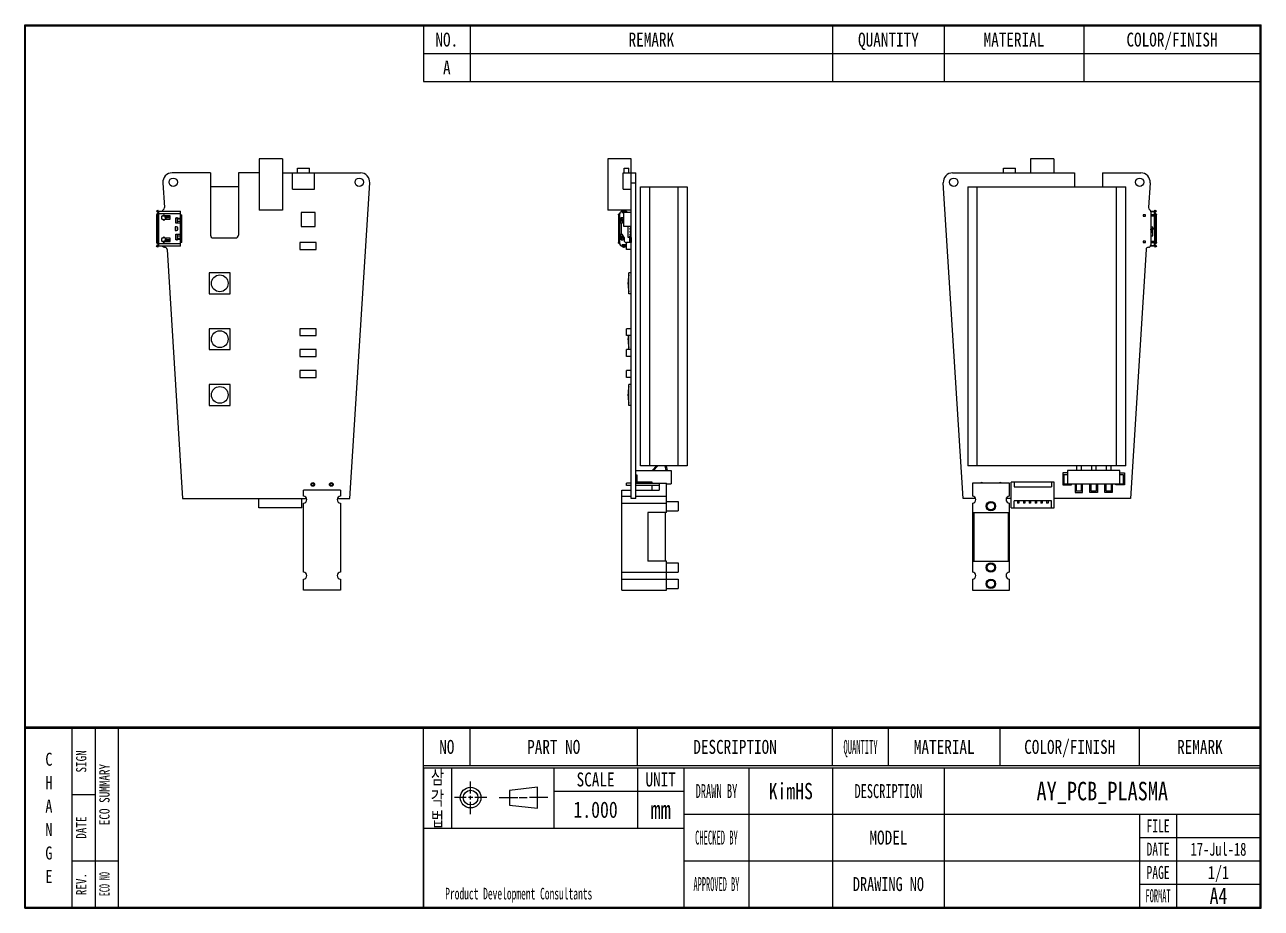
# Model space of a CAD drawing. Header units: millimetres. Extents: x 15 to 589, y -187 to 201.
# Drawn here: x 322.5 to 588.5, y 10.8 to 200.8 of the extents above; entities that cross this region are included whole.
import ezdxf

# ---------------------------------------------------------------- set-up
doc = ezdxf.new("R2010")
doc.units = ezdxf.units.MM
doc.header["$LTSCALE"] = 16.335
doc.layers.get('0').update_dxf_attribs({"linetype": 'CONTINUOUS'})
for name, color, linetype in [('3_ALL_AXES', 7, 'CONTINUOUS'), ('5_ALL_CURVES', 7, 'CONTINUOUS'), ('7_ALL_FEATURES', 7, 'CONTINUOUS')]:
    doc.layers.add(name, color=color, linetype=linetype)
doc.styles.get("Standard").update_dxf_attribs({"font": 'txt', "width": 0.5})
doc.styles.add('TEXTSTYLE_10', font='txt', dxfattribs={"width": 0.75})
doc.styles.add('TEXTSTYLE_3', font='txt', dxfattribs={"width": 0.6})
doc.styles.add('TEXTSTYLE_4', font='txt', dxfattribs={"width": 0.8})
doc.styles.add('TEXTSTYLE_5', font='txt', dxfattribs={"width": 0.55})
doc.styles.add('TEXTSTYLE_6', font='txt', dxfattribs={"width": 0.65})
doc.styles.add('TEXTSTYLE_7', font='txt', dxfattribs={"width": 0.45})
doc.styles.add('TEXTSTYLE_8', font='txt', dxfattribs={"width": 0.7})
doc.styles.add('TEXTSTYLE_9', font='txt', dxfattribs={"width": 0.4})

# ---------------------------------------------------------------- blocks, each defined once
blk = doc.blocks.new('SYMBOL_2_BL0', base_point=(117.48, 33.77))
at = {"color": 3, "linetype": 'Continuous'}
for p, q in [((110.91, 34.68), (110.91, 37.27)), ((125.33, 36.01), (119.3, 35.35)), ((119.3, 35.35), (119.3, 32.2)), ((125.33, 31.54), (125.33, 36.01)), ((109.96, 33.8), (107.42, 33.8)), ((111.38, 33.8), (110.43, 33.8)), ((110.91, 33.36), (110.91, 34.19)), ((110.91, 30.27), (110.91, 32.86)), ((114.39, 33.8), (111.86, 33.8)), ((117.09, 33.8), (121.05, 33.8)), ((119.3, 32.2), (125.33, 31.54)), ((121.36, 33.8), (123.11, 33.8)), ((127.54, 33.8), (123.58, 33.8))]:
    blk.add_line(p, q, dxfattribs=at)
for radius in [2.22, 1.58]:
    blk.add_circle((110.91, 33.8), radius, dxfattribs=at)

msp = doc.modelspace()

# ---------------------------------------------------------------- linework, layer by layer
at = {"color": 7, "linetype": 'Continuous'}
for p, q in [((322.48, 10.8), (322.48, 200.8)), ((322.48, 200.8), (588.48, 200.8)), ((322.58, 10.9), (322.58, 200.7)), ((322.58, 200.7), (588.38, 200.7)), ((322.68, 11), (322.68, 200.6)), ((322.68, 200.6), (588.28, 200.6)), ((588.28, 11), (588.28, 200.6)), ((588.38, 10.9), (588.38, 200.7)), ((588.48, 10.8), (588.48, 200.8)), ((322.68, 49.78), (588.28, 49.78)), ((322.68, 49.75), (588.28, 49.75)), ((322.68, 49.73), (588.28, 49.73)), ((322.68, 49.7), (588.28, 49.7)), ((322.68, 49.68), (588.28, 49.68)), ((322.68, 49.65), (588.28, 49.65)), ((322.68, 49.63), (588.28, 49.63)), ((322.68, 49.6), (588.28, 49.6)), ((322.68, 49.58), (588.28, 49.58)), ((322.68, 49.55), (588.28, 49.55)), ((322.68, 49.53), (588.28, 49.53)), ((322.68, 49.5), (588.28, 49.5)), ((322.48, 10.8), (588.48, 10.8)), ((322.58, 10.9), (588.38, 10.9)), ((322.68, 11), (588.28, 11))]:
    msp.add_line(p, q, dxfattribs=at)
at = {"color": 2, "linetype": 'Continuous'}
for p, q in [((408.28, 200.6), (588.28, 200.6)), ((408.28, 200.6), (408.28, 188.6)), ((418.28, 200.6), (418.28, 188.6)), ((496.28, 200.6), (496.28, 188.6)), ((520.28, 200.6), (520.28, 188.6)), ((550.28, 200.6), (550.28, 188.6)), ((588.28, 200.6), (588.28, 188.6)), ((408.28, 194.6), (588.28, 194.6)), ((408.28, 188.6), (588.28, 188.6)), ((322.68, 11), (322.68, 49.5)), ((322.68, 49.5), (342.68, 49.5)), ((332.68, 11), (332.68, 49.5)), ((337.68, 11), (337.68, 49.5)), ((342.68, 11), (342.68, 49.5)), ((408.28, 41.5), (408.28, 49.5)), ((408.28, 49.5), (588.28, 49.5)), ((418.28, 41.5), (418.28, 49.5)), ((454.28, 41.5), (454.28, 49.5)), ((496.28, 41.5), (496.28, 49.5)), ((508.28, 41.5), (508.28, 49.5)), ((532.28, 41.5), (532.28, 49.5)), ((562.28, 41.5), (562.28, 49.5)), ((588.28, 41.5), (588.28, 49.5)), ((408.28, 41.5), (588.28, 41.5)), ((408.28, 41.5), (588.28, 41.5)), ((408.28, 11), (408.28, 41.5)), ((408.28, 41), (588.28, 41)), ((408.28, 41), (408.28, 11)), ((414.28, 41), (414.28, 28)), ((436.28, 41), (436.28, 28)), ((454.28, 41), (454.28, 28)), ((464.28, 41), (464.28, 11)), ((478.28, 41), (478.28, 11)), ((496.28, 41), (496.28, 11)), ((520.28, 41), (520.28, 11)), ((588.28, 41), (588.28, 11)), ((332.68, 35.25), (337.68, 35.25)), ((436.28, 36), (464.28, 36)), ((464.28, 31), (588.28, 31)), ((562.28, 31), (562.28, 11)), ((570.28, 31), (570.28, 11)), ((408.28, 28), (464.28, 28)), ((562.28, 26), (588.28, 26)), ((332.68, 21), (342.68, 21)), ((464.28, 21), (588.28, 21)), ((562.28, 16), (588.28, 16)), ((322.68, 11), (342.68, 11)), ((408.28, 11), (588.28, 11))]:
    msp.add_line(p, q, dxfattribs=at)
msp.add_line((452.95, 168.94), (453.95, 168.94))
at = {"layer": '3_ALL_AXES', "color": 6, "linetype": 'Continuous'}
for p, q in [((457.45, 104.94), (458.42, 105.94)), ((458.7, 105.94), (457.73, 104.94)), ((460.45, 104.94), (460.26, 105.94)), ((460.46, 105.94), (460.65, 104.94)), ((548.73, 105.94), (548.73, 104.94)), ((549.73, 105.94), (549.73, 104.94)), ((551.93, 105.94), (551.93, 104.94)), ((552.93, 105.94), (552.93, 104.94)), ((555.13, 105.94), (555.13, 104.94)), ((556.13, 105.94), (556.13, 104.94)), ((457.45, 102.44), (453.95, 102.44)), ((457.45, 102.19), (457.45, 102.44)), ((457.45, 100.69), (457.45, 101.69)), ((460.55, 95.94), (460.55, 102.19)), ((526.33, 102.19), (526.33, 99.44)), ((534.33, 99.44), (534.33, 102.19)), ((534.71, 96.94), (534.71, 102.44)), ((543.96, 96.94), (543.96, 102.44)), ((372.82, 96.94), (372.82, 98.94)), ((382.07, 96.94), (382.07, 98.94)), ((382.44, 99.44), (382.44, 100.69)), ((390.44, 100.69), (390.44, 99.44)), ((450.95, 79.19), (450.95, 100.69)), ((450.95, 99.44), (452.95, 99.44)), ((453.95, 99.44), (460.55, 99.44)), ((536.06, 98.44), (536.06, 97.94)), ((536.36, 98.44), (536.36, 97.94)), ((537.31, 98.44), (537.31, 97.94)), ((537.61, 98.44), (537.61, 97.94)), ((538.56, 98.44), (538.56, 97.94)), ((538.86, 98.44), (538.86, 97.94)), ((539.81, 98.44), (539.81, 97.94)), ((540.11, 98.44), (540.11, 97.94)), ((541.06, 98.44), (541.06, 97.94)), ((541.36, 98.44), (541.36, 97.94)), ((542.31, 98.44), (542.31, 97.94)), ((542.61, 98.44), (542.61, 97.94)), ((382.07, 96.94), (372.82, 96.94)), ((382.44, 83.09), (382.44, 97.94)), ((390.44, 97.94), (390.44, 83.09)), ((450.95, 97.94), (460.55, 97.94)), ((460.55, 95.94), (456.55, 95.94)), ((456.55, 95.94), (456.55, 85.44)), ((460.25, 95.94), (460.25, 85.44)), ((460.55, 98.29), (463.05, 98.29)), ((460.55, 96.29), (463.05, 96.29)), ((463.05, 98.29), (463.05, 96.29)), ((526.33, 97.94), (526.33, 83.09)), ((526.33, 95.94), (534.33, 95.94)), ((526.63, 95.94), (526.63, 85.44)), ((534.03, 95.94), (534.03, 85.44)), ((534.33, 83.09), (534.33, 97.94)), ((536.36, 97.94), (536.06, 97.94)), ((537.61, 97.94), (537.31, 97.94)), ((538.86, 97.94), (538.56, 97.94)), ((540.11, 97.94), (539.81, 97.94)), ((541.36, 97.94), (541.06, 97.94)), ((542.61, 97.94), (542.31, 97.94)), ((460.55, 85.44), (456.55, 85.44)), ((460.55, 79.19), (460.55, 85.44)), ((526.33, 85.44), (534.33, 85.44)), ((450.95, 83.09), (463.05, 83.09)), ((460.55, 85.09), (463.05, 85.09)), ((463.05, 85.09), (463.05, 83.09)), ((382.44, 79.19), (382.44, 81.59)), ((390.44, 81.59), (390.44, 79.19)), ((450.95, 81.59), (463.05, 81.59)), ((463.05, 81.59), (463.05, 79.59)), ((526.33, 81.59), (526.33, 79.19)), ((534.33, 79.19), (534.33, 81.59)), ((460.55, 79.59), (463.05, 79.59))]:
    msp.add_line(p, q, dxfattribs=at)
at = {"layer": '3_ALL_AXES', "color": 7, "linetype": 'Continuous'}
for centre, radius in [((354.44, 166.94), 0.9), ((394.44, 166.94), 0.9), ((522.33, 166.94), 0.9), ((562.33, 166.94), 0.9), ((384.44, 101.94), 0.4), ((388.44, 101.94), 0.4)]:
    msp.add_circle(centre, radius, dxfattribs=at)
at = {"layer": '3_ALL_AXES', "color": 6, "linetype": 'Continuous'}
for centre, radius in [((530.33, 97.29), 1), ((530.33, 97.29), 0.8), ((530.33, 84.09), 1), ((530.33, 84.09), 0.8), ((530.33, 80.59), 1), ((530.33, 80.59), 0.8)]:
    msp.add_circle(centre, radius, dxfattribs=at)
for centre, radius, start, end in [((528.33, 101.94), 0.4, 38.9697, 141.0303), ((532.33, 101.94), 0.4, 38.9697, 141.0303), ((382.44, 98.69), 0.75, 270, 90), ((390.44, 98.69), 0.75, 90, 270), ((526.33, 98.69), 0.75, 270, 90), ((534.33, 98.69), 0.75, 90, 270), ((382.44, 82.34), 0.75, 270, 90), ((390.44, 82.34), 0.75, 90, 270), ((526.33, 82.34), 0.75, 270, 90), ((534.33, 82.34), 0.75, 90, 270)]:
    msp.add_arc(centre, radius, start, end, dxfattribs=at)
at = {"layer": '5_ALL_CURVES', "color": 4, "linetype": 'Continuous'}
for p, q in [((546.83, 104.44), (545.83, 104.44)), ((545.83, 104.44), (545.83, 101.84)), ((558.03, 104.44), (559.03, 104.44)), ((559.03, 104.44), (559.03, 101.84)), ((545.83, 101.84), (547.63, 101.84)), ((548.43, 102.04), (548.43, 100.24)), ((550.03, 100.24), (550.03, 102.04)), ((551.63, 100.24), (551.63, 102.04)), ((553.23, 102.04), (553.23, 100.24)), ((554.83, 100.24), (554.83, 102.04)), ((556.43, 102.04), (556.43, 100.24)), ((559.03, 101.84), (557.23, 101.84)), ((548.43, 100.24), (550.03, 100.24)), ((553.23, 100.24), (551.63, 100.24)), ((556.43, 100.24), (554.83, 100.24))]:
    msp.add_line(p, q, dxfattribs=at)
at = {"layer": '5_ALL_CURVES', "color": 6, "linetype": 'Continuous'}
for p, q in [((547.63, 101.84), (547.63, 102.04)), ((557.23, 101.84), (557.23, 102.04))]:
    msp.add_line(p, q, dxfattribs=at)
at = {"layer": '7_ALL_FEATURES', "color": 6, "linetype": 'Continuous'}
for p, q in [((372.94, 171.94), (372.94, 160.94)), ((377.94, 171.94), (372.94, 171.94)), ((377.94, 171.94), (377.94, 160.94)), ((447.95, 171.94), (447.95, 160.94)), ((452.95, 171.94), (447.95, 171.94)), ((538.83, 171.94), (538.83, 168.94)), ((543.83, 171.94), (538.83, 171.94)), ((543.83, 171.94), (543.83, 168.94)), ((380.09, 165.44), (380.09, 168.94)), ((381.14, 168.94), (381.14, 169.94)), ((381.14, 169.94), (383.74, 169.94)), ((383.74, 168.94), (383.74, 169.94)), ((384.79, 165.44), (384.79, 168.94)), ((451.25, 165.44), (451.25, 168.94)), ((451.25, 168.94), (453.95, 168.94)), ((451.45, 168.94), (451.45, 169.94)), ((451.45, 169.94), (452.45, 169.94)), ((452.45, 168.94), (452.45, 169.94)), ((533.03, 168.94), (533.03, 169.94)), ((533.03, 169.94), (535.63, 169.94)), ((535.63, 168.94), (535.63, 169.94)), ((368.44, 165.94), (362.44, 165.94)), ((380.09, 165.44), (384.79, 165.44)), ((451.25, 165.44), (452.95, 165.44)), ((454.95, 105.94), (454.95, 165.94)), ((454.95, 165.94), (464.95, 165.94)), ((456.95, 105.94), (456.95, 165.94)), ((462.95, 165.94), (462.95, 105.94)), ((464.95, 165.94), (464.95, 105.94)), ((525.33, 165.94), (525.33, 105.94)), ((525.33, 165.94), (559.33, 165.94)), ((527.33, 165.94), (527.33, 105.94)), ((557.33, 105.94), (557.33, 165.94)), ((559.33, 105.94), (559.33, 165.94)), ((350.86, 160.74), (351.09, 160.93)), ((351.06, 160.5), (350.86, 160.74)), ((350.86, 159.94), (350.86, 153.94)), ((351.1, 159.94), (350.86, 159.94)), ((350.99, 160.59), (351.22, 160.78)), ((355.99, 160.14), (350.99, 160.14)), ((351.29, 160.69), (351.06, 160.5)), ((351.22, 160.78), (351.09, 160.93)), ((351.1, 159.94), (351.1, 153.94)), ((351.22, 160.78), (351.29, 160.69)), ((351.29, 160.69), (351.29, 153.19)), ((351.29, 160.69), (355.99, 160.69)), ((352.68, 159.61), (351.96, 159.61)), ((352.29, 159.67), (352.12, 159.67)), ((352.29, 159.79), (352.29, 159.67)), ((352.29, 159.79), (352.54, 159.79)), ((352.54, 159.67), (352.54, 159.79)), ((353.76, 159.67), (352.54, 159.67)), ((352.68, 159.34), (352.68, 159.67)), ((352.99, 159.19), (352.99, 159.67)), ((353.76, 159.65), (352.99, 159.65)), ((353.76, 158.97), (353.76, 159.67)), ((355.99, 158.15), (355.99, 160.69)), ((355.99, 159.94), (356.29, 159.94)), ((356.29, 153.94), (356.29, 159.94)), ((377.94, 160.94), (372.94, 160.94)), ((381.94, 160.44), (381.94, 157.44)), ((384.94, 160.44), (381.94, 160.44)), ((384.94, 157.44), (384.94, 160.44)), ((452.95, 160.94), (447.95, 160.94)), ((450.22, 159.94), (450.22, 153.94)), ((450.47, 160.14), (450.38, 160.14)), ((450.47, 153.74), (450.47, 160.14)), ((451.02, 160.69), (451.02, 160.39)), ((451.02, 160.69), (451.66, 160.69)), ((451.02, 160.39), (451.35, 160.39)), ((451.02, 160.39), (451.35, 160.39)), ((451.07, 160.78), (451.07, 160.69)), ((451.46, 160.93), (451.27, 160.93)), ((451.35, 157.44), (451.35, 160.44)), ((452.95, 160.44), (451.35, 160.44)), ((451.66, 160.69), (451.66, 160.78)), ((451.66, 160.44), (451.66, 160.69)), ((452.05, 160.53), (451.96, 160.44)), ((452.05, 160.53), (452.14, 160.44)), ((563.08, 159.94), (563.08, 159.64)), ((563.58, 159.94), (563.08, 159.94)), ((563.08, 159.64), (563.58, 159.64)), ((563.58, 159.64), (563.58, 159.94)), ((564.71, 160.69), (565.48, 160.69)), ((564.72, 160.59), (564.72, 153.44)), ((565.48, 160.53), (564.72, 160.53)), ((564.72, 160), (565.48, 160)), ((565.79, 159.61), (564.72, 159.61)), ((565.48, 160.69), (565.68, 160.93)), ((565.48, 156.95), (565.48, 160.69)), ((565.48, 160.69), (565.48, 160.69)), ((565.48, 160.69), (565.71, 160.5)), ((565.79, 160.14), (565.48, 160.14)), ((565.56, 160.78), (565.79, 160.59)), ((565.68, 160.93), (565.91, 160.74)), ((565.71, 160.5), (565.91, 160.74)), ((565.72, 160.14), (565.72, 159.61)), ((565.91, 153.94), (565.91, 159.94)), ((351.89, 159.47), (351.89, 159.17)), ((352.12, 158.97), (352.29, 158.97)), ((352.29, 158.97), (352.29, 158.84)), ((352.54, 158.84), (352.54, 158.97)), ((352.54, 158.97), (353.76, 158.97)), ((352.84, 159.19), (352.83, 159.19)), ((352.84, 159.19), (352.99, 159.19)), ((352.99, 159.35), (353.76, 159.35)), ((353.76, 159.34), (352.99, 159.34)), ((354.84, 157.35), (354.84, 156.53)), ((355.14, 157.35), (354.84, 157.35)), ((354.99, 158.15), (354.99, 159.31)), ((354.99, 159.31), (355.14, 159.31)), ((356.29, 158.15), (354.99, 158.15)), ((355.14, 159.31), (355.14, 159.38)), ((355.14, 159.38), (355.29, 159.38)), ((355.27, 159.31), (355.27, 158.15)), ((355.27, 159.31), (355.29, 159.31)), ((355.27, 157.31), (355.27, 156.57)), ((355.29, 159.38), (355.29, 158.56)), ((355.29, 159.23), (355.99, 159.23)), ((355.99, 159), (355.29, 159)), ((355.69, 158.48), (355.39, 158.48)), ((355.39, 156.78), (355.39, 157.1)), ((356.29, 159.39), (355.99, 159.39)), ((355.99, 158.84), (356.29, 158.84)), ((355.99, 155.73), (355.99, 158.15)), ((381.94, 157.44), (384.94, 157.44)), ((450.77, 159.23), (450.47, 159.23)), ((451.01, 158.15), (450.47, 158.15)), ((450.78, 159.17), (450.54, 159)), ((450.91, 158.48), (450.54, 159)), ((450.67, 158.82), (450.67, 158.15)), ((450.98, 158.89), (450.73, 158.72)), ((450.77, 159.23), (450.77, 159.31)), ((451.19, 159.31), (450.77, 159.31)), ((450.77, 158.15), (450.77, 155.73)), ((451.15, 158.65), (450.78, 159.17)), ((451.15, 158.65), (450.91, 158.48)), ((451.01, 158.15), (451.35, 158.74)), ((451.19, 158.47), (451.19, 159.31)), ((452.95, 157.44), (451.35, 157.44)), ((452.31, 155.02), (452.31, 157.44)), ((452.67, 157.07), (452.67, 156.82)), ((452.67, 157.07), (452.95, 157.07)), ((452.79, 157.44), (452.79, 157.07)), ((452.8, 156.82), (452.8, 157.07)), ((565.13, 157.29), (564.72, 157.29)), ((564.88, 156.95), (565.79, 156.95)), ((565.13, 156.95), (565.13, 157.29)), ((565.48, 156.93), (565.48, 156.95)), ((565.68, 157.15), (565.68, 159.41)), ((565.91, 159.41), (565.68, 159.41)), ((565.68, 157.15), (565.91, 157.15)), ((565.72, 156.95), (565.72, 156.93)), ((351.89, 154.72), (351.89, 154.42)), ((352.29, 154.92), (352.12, 154.92)), ((352.29, 155.04), (352.29, 154.92)), ((352.54, 154.92), (352.54, 155.04)), ((353.76, 154.92), (352.54, 154.92)), ((352.68, 154.22), (352.68, 154.54)), ((352.83, 154.69), (352.84, 154.69)), ((352.99, 154.69), (352.84, 154.69)), ((352.99, 154.22), (352.99, 154.69)), ((353.76, 154.54), (352.99, 154.54)), ((352.99, 154.54), (353.76, 154.54)), ((353.76, 154.22), (353.76, 154.92)), ((354.84, 156.53), (355.14, 156.53)), ((354.99, 154.57), (354.99, 155.73)), ((354.99, 155.73), (356.29, 155.73)), ((355.14, 154.57), (354.99, 154.57)), ((355.14, 154.5), (355.14, 154.57)), ((355.29, 154.5), (355.14, 154.5)), ((355.27, 155.73), (355.27, 154.57)), ((355.27, 154.57), (355.29, 154.57)), ((355.29, 155.33), (355.29, 154.5)), ((355.29, 154.88), (355.99, 154.88)), ((355.99, 154.65), (355.29, 154.65)), ((355.39, 155.41), (355.69, 155.41)), ((355.99, 153.19), (355.99, 155.73)), ((355.99, 155.04), (356.29, 155.04)), ((355.99, 154.49), (356.29, 154.49)), ((450.47, 155.73), (451.01, 155.73)), ((450.77, 154.65), (450.47, 154.65)), ((450.54, 154.88), (450.91, 155.41)), ((450.78, 154.71), (450.54, 154.88)), ((450.67, 155.73), (450.67, 155.07)), ((450.73, 155.16), (450.98, 154.99)), ((450.77, 154.57), (450.77, 154.65)), ((450.77, 154.57), (451.19, 154.57)), ((450.78, 154.71), (451.15, 155.24)), ((450.91, 155.41), (451.15, 155.24)), ((451.41, 155.04), (451.01, 155.73)), ((451.19, 154.57), (451.19, 155.42)), ((451.41, 155.04), (451.41, 154.49)), ((452.92, 155.02), (452.31, 155.02)), ((452.51, 155.18), (452.51, 155.15)), ((452.79, 155.18), (452.51, 155.18)), ((452.51, 155.15), (452.51, 155.02)), ((452.51, 155.15), (452.74, 155.15)), ((452.62, 153.94), (452.62, 155.02)), ((452.67, 156.82), (452.95, 156.82)), ((452.67, 156.42), (452.67, 156.17)), ((452.67, 156.42), (452.95, 156.42)), ((452.67, 156.17), (452.95, 156.17)), ((452.67, 155.77), (452.67, 155.52)), ((452.67, 155.77), (452.95, 155.77)), ((452.67, 155.52), (452.95, 155.52)), ((452.74, 155.02), (452.74, 155.18)), ((452.79, 156.82), (452.79, 156.42)), ((452.79, 156.17), (452.79, 155.77)), ((452.79, 155.52), (452.79, 155.18)), ((452.8, 156.17), (452.8, 156.42)), ((452.8, 155.52), (452.8, 155.77)), ((452.92, 155.02), (452.92, 153.94)), ((564.86, 156.15), (564.72, 156.15)), ((564.72, 156.13), (564.86, 156.13)), ((564.72, 155.44), (565.13, 155.44)), ((564.75, 156.7), (564.97, 156.37)), ((564.99, 156.38), (564.76, 156.71)), ((564.88, 156.93), (565.79, 156.93)), ((565.13, 155.44), (565.13, 156.93)), ((565.48, 156.93), (565.48, 154.27)), ((565.68, 154.47), (565.68, 156.73)), ((565.91, 156.73), (565.68, 156.73)), ((565.68, 154.47), (565.91, 154.47)), ((350.86, 153.94), (351.1, 153.94)), ((350.86, 153.14), (351.06, 153.38)), ((351.09, 152.95), (350.86, 153.14)), ((350.99, 153.74), (355.99, 153.74)), ((351.22, 153.11), (350.99, 153.3)), ((351.29, 153.19), (351.06, 153.38)), ((351.09, 152.95), (351.22, 153.11)), ((351.29, 153.19), (351.22, 153.11)), ((355.99, 153.19), (351.29, 153.19)), ((351.96, 154.27), (352.68, 154.27)), ((352.12, 154.22), (352.29, 154.22)), ((352.29, 154.22), (352.29, 154.09)), ((352.54, 154.1), (352.29, 154.1)), ((352.54, 154.09), (352.54, 154.22)), ((352.54, 154.22), (353.76, 154.22)), ((352.99, 154.24), (353.76, 154.24)), ((356.29, 153.94), (355.99, 153.94)), ((381.69, 153.94), (381.69, 152.44)), ((385.19, 153.94), (381.69, 153.94)), ((381.69, 152.44), (385.19, 152.44)), ((385.19, 152.44), (385.19, 153.94)), ((450.38, 153.74), (450.47, 153.74)), ((451.66, 153.5), (451.02, 153.5)), ((451.02, 153.49), (451.02, 153.19)), ((451.66, 153.49), (451.02, 153.49)), ((451.66, 153.19), (451.02, 153.19)), ((451.07, 153.19), (451.07, 153.11)), ((451.27, 152.95), (451.46, 152.95)), ((451.66, 153.49), (451.66, 153.19)), ((451.66, 153.11), (451.66, 153.19)), ((451.95, 153.68), (451.83, 153.57)), ((451.95, 153.68), (451.84, 153.56)), ((451.84, 153.56), (451.95, 153.45)), ((451.95, 152.44), (451.95, 153.94)), ((452.95, 153.94), (451.95, 153.94)), ((452.95, 152.44), (451.95, 152.44)), ((452.95, 154.24), (452.92, 154.24)), ((563.08, 154.24), (563.08, 153.94)), ((563.58, 154.24), (563.08, 154.24)), ((563.08, 153.94), (563.58, 153.94)), ((563.58, 153.94), (563.58, 154.24)), ((565.48, 153.19), (564.65, 153.19)), ((564.71, 153.35), (565.48, 153.35)), ((564.72, 154.27), (565.79, 154.27)), ((565.48, 153.88), (564.72, 153.88)), ((565.48, 153.19), (565.48, 154.27)), ((565.48, 153.74), (565.79, 153.74)), ((565.48, 153.19), (565.71, 153.38)), ((565.48, 153.19), (565.68, 152.95)), ((565.79, 153.3), (565.56, 153.11)), ((565.91, 153.14), (565.68, 152.95)), ((565.71, 153.38), (565.91, 153.14)), ((565.72, 154.27), (565.72, 153.74)), ((362.19, 147.44), (362.19, 142.94)), ((366.69, 147.44), (362.19, 147.44)), ((366.69, 142.94), (366.69, 147.44)), ((452.45, 142.94), (452.45, 147.44)), ((452.95, 147.44), (452.45, 147.44)), ((452.25, 145.21), (452.25, 145.17)), ((362.19, 142.94), (366.69, 142.94)), ((452.95, 142.94), (452.45, 142.94)), ((362.19, 135.44), (362.19, 130.94)), ((366.69, 135.44), (362.19, 135.44)), ((366.69, 130.94), (366.69, 135.44)), ((381.69, 135.44), (381.69, 133.94)), ((385.19, 135.44), (381.69, 135.44)), ((381.69, 133.94), (385.19, 133.94)), ((385.19, 133.94), (385.19, 135.44)), ((451.95, 133.94), (451.95, 135.44)), ((452.95, 135.44), (451.95, 135.44)), ((452.95, 133.94), (451.95, 133.94)), ((452.25, 133.21), (452.25, 133.17)), ((452.45, 130.94), (452.45, 133.94)), ((362.19, 130.94), (366.69, 130.94)), ((385.19, 130.94), (381.69, 130.94)), ((381.69, 130.94), (381.69, 129.44)), ((385.19, 129.44), (385.19, 130.94)), ((451.95, 129.44), (451.95, 130.94)), ((452.95, 130.94), (451.95, 130.94)), ((381.69, 129.44), (385.19, 129.44)), ((452.95, 129.44), (451.95, 129.44)), ((385.19, 126.44), (381.69, 126.44)), ((381.69, 126.44), (381.69, 124.94)), ((385.19, 124.94), (385.19, 126.44)), ((451.95, 124.94), (451.95, 126.44)), ((452.95, 126.44), (451.95, 126.44)), ((362.19, 123.44), (362.19, 118.94)), ((366.69, 123.44), (362.19, 123.44)), ((366.69, 118.94), (366.69, 123.44)), ((381.69, 124.94), (385.19, 124.94)), ((452.95, 124.94), (451.95, 124.94)), ((452.45, 118.94), (452.45, 123.44)), ((452.95, 123.44), (452.45, 123.44)), ((452.25, 121.21), (452.25, 121.17)), ((362.19, 118.94), (366.69, 118.94)), ((452.95, 118.94), (452.45, 118.94)), ((453.95, 104.94), (461.55, 104.94)), ((453.95, 104.04), (454.15, 104.04)), ((454.15, 104.04), (454.15, 102.44)), ((464.95, 105.94), (454.95, 105.94)), ((461.55, 104.94), (461.55, 102.04)), ((559.33, 105.94), (525.33, 105.94)), ((546.83, 104.04), (546.03, 104.04)), ((546.03, 104.04), (546.03, 102.04)), ((558.03, 104.94), (546.83, 104.94)), ((546.83, 104.94), (546.83, 102.04)), ((558.03, 102.04), (558.03, 104.94)), ((558.83, 104.04), (558.03, 104.04)), ((558.83, 102.04), (558.83, 104.04)), ((452.95, 102.19), (451.95, 102.19)), ((451.95, 101.69), (451.95, 102.19)), ((452.95, 101.69), (451.95, 101.69)), ((453.95, 102.19), (460.55, 102.19)), ((458.95, 101.69), (453.95, 101.69)), ((458.95, 102.19), (458.95, 100.69)), ((460.55, 102.04), (461.55, 102.04)), ((534.33, 102.19), (526.33, 102.19)), ((543.96, 102.44), (534.71, 102.44)), ((535.31, 102.44), (535.31, 101.44)), ((535.31, 101.44), (543.36, 101.44)), ((543.36, 102.44), (543.36, 101.44)), ((546.03, 102.04), (558.83, 102.04)), ((548.63, 102.04), (548.63, 100.54)), ((549.83, 100.54), (549.83, 102.04)), ((551.83, 102.04), (551.83, 100.54)), ((553.03, 100.54), (553.03, 102.04)), ((555.03, 102.04), (555.03, 100.54)), ((556.23, 100.54), (556.23, 102.04)), ((390.44, 100.69), (382.44, 100.69)), ((450.95, 100.69), (452.95, 100.69)), ((453.95, 100.69), (458.95, 100.69)), ((534.71, 98.94), (533.63, 98.94)), ((543.36, 98.44), (535.31, 98.44)), ((535.31, 96.94), (535.31, 98.44)), ((543.36, 96.94), (543.36, 98.44)), ((548.63, 100.54), (549.83, 100.54)), ((551.83, 100.54), (553.03, 100.54)), ((555.03, 100.54), (556.23, 100.54)), ((534.71, 96.94), (543.96, 96.94)), ((390.44, 79.19), (382.44, 79.19)), ((450.95, 79.19), (460.55, 79.19)), ((526.33, 79.19), (534.33, 79.19))]:
    msp.add_line(p, q, dxfattribs=at)
at = {"layer": '7_ALL_FEATURES', "color": 7, "linetype": 'Continuous'}
for p, q in [((452.95, 98.94), (452.95, 171.94)), ((362.44, 168.94), (354.18, 168.94)), ((362.44, 168.94), (362.44, 155.54)), ((368.44, 168.94), (368.44, 155.54)), ((372.94, 168.94), (368.44, 168.94)), ((377.94, 168.94), (394.7, 168.94)), ((453.95, 98.94), (453.95, 168.94)), ((522.08, 168.94), (548.33, 168.94)), ((548.33, 168.94), (548.33, 165.94)), ((554.33, 168.94), (554.33, 165.94)), ((554.33, 168.94), (562.59, 168.94)), ((352.19, 166.82), (352.52, 161.47)), ((392.44, 98.94), (396.69, 166.82)), ((452.95, 166.82), (453.95, 166.82)), ((524.33, 98.94), (520.08, 166.82)), ((564.59, 166.82), (564.25, 161.47)), ((363.04, 154.94), (367.84, 154.94)), ((352.56, 152.94), (352.59, 152.94)), ((353.09, 152.47), (356.44, 98.94)), ((563.69, 152.47), (560.33, 98.94)), ((564.19, 152.94), (564.22, 152.94)), ((384.13, 102.19), (384.75, 102.19)), ((388.13, 102.19), (388.75, 102.19)), ((356.44, 98.94), (383.15, 98.94)), ((389.74, 98.94), (392.44, 98.94)), ((453.95, 98.94), (452.95, 98.94)), ((527.04, 98.94), (524.33, 98.94)), ((560.33, 98.94), (543.96, 98.94))]:
    msp.add_line(p, q, dxfattribs=at)
at = {"layer": '7_ALL_FEATURES', "color": 6, "linetype": 'Continuous'}
for centre, radius in [((364.44, 145.19), 1.8), ((364.44, 133.19), 1.8), ((364.44, 121.19), 1.8), ((384.44, 101.94), 0.25), ((388.44, 101.94), 0.25)]:
    msp.add_circle(centre, radius, dxfattribs=at)
at = {"layer": '7_ALL_FEATURES', "color": 7, "linetype": 'Continuous'}
for centre, radius, start, end in [((354.18, 166.94), 2, 90, 183.5858), ((394.7, 166.94), 2, 356.4142, 90), ((522.08, 166.94), 2, 90, 183.5858), ((562.59, 166.94), 2, 356.4142, 90), ((352.56, 160.59), 0.5, 122.1575, 168.7013), ((352.02, 161.44), 0.5, 302.1575, 3.5858), ((564.75, 161.44), 0.5, 176.4142, 237.8425), ((564.22, 160.59), 0.5, 0, 57.8425), ((363.04, 155.54), 0.6, 180, 270), ((367.84, 155.54), 0.6, 270, 0), ((352.56, 153.44), 0.5, 210.1221, 270), ((352.59, 152.44), 0.5, 3.5858, 90), ((564.19, 152.44), 0.5, 90, 176.4142), ((564.22, 153.44), 0.5, 270, 0)]:
    msp.add_arc(centre, radius, start, end, dxfattribs=at)
at = {"layer": '7_ALL_FEATURES', "color": 6, "linetype": 'Continuous'}
for centre, radius, start, end in [((351.29, 160.69), 0.301, 219.6844, 270.0595), ((352.42, 159.79), 0.125, 0, 180), ((451.02, 160.14), 0.551, 90.0511, 179.9489), ((451.02, 160.04), 0.35, 90.0511, 105.7271), ((451.02, 160.14), 0.25, 90.0555, 111.9257), ((451.66, 160.14), 0.55, 45.0018, 89.9982), ((565.48, 160.69), 0.301, 270.0572, 320.3156), ((352.42, 158.84), 0.125, 180, 360), ((352.83, 159.34), 0.15, 180.0647, 269.9353), ((355.14, 157.1), 0.25, 0.0555, 89.9445), ((450.87, 159.23), 0.4, 180.0006, 214.9994), ((450.87, 159.23), 0.1, 180.0016, 214.9984), ((352.42, 155.04), 0.125, 0, 180), ((352.83, 154.54), 0.15, 90.0646, 179.9353), ((355.14, 156.78), 0.25, 270.0555, 359.9445), ((450.87, 154.65), 0.4, 145.0006, 179.9994), ((450.87, 154.65), 0.1, 145.0016, 179.9984), ((451.96, 154.49), 0.551, 180.0511, 269.9489), ((564.86, 156.29), 0.16, 270.0632, 359.9368), ((564.86, 156.29), 0.14, 270.0664, 359.9336), ((564.86, 156.29), 0.14, 0.0011, 34.5075), ((564.86, 156.29), 0.16, 0.001, 34.5076), ((351.29, 153.19), 0.301, 89.9027, 140.3156), ((352.42, 154.09), 0.125, 180, 360), ((451.02, 153.74), 0.551, 180.0511, 269.9489), ((451.02, 153.85), 0.35, 254.2729, 269.9489), ((451.02, 153.74), 0.25, 248.0743, 269.9445), ((451.66, 153.75), 0.25, 270.0021, 314.9979), ((451.66, 153.74), 0.25, 270.0023, 314.9977), ((451.66, 153.74), 0.55, 270.0018, 301.5142), ((565.48, 153.19), 0.301, 39.6844, 89.9428), ((460.25, 145.21), 8, 167.1604, 180), ((460.25, 145.17), 8, 180, 192.8396), ((460.25, 133.21), 8, 174.7795, 180), ((460.25, 133.17), 8, 180, 192.8396), ((460.25, 121.21), 8, 167.1604, 180), ((460.25, 121.17), 8, 180, 192.8396)]:
    msp.add_arc(centre, radius, start, end, dxfattribs=at)
for points, knots in [([(350.99, 160.14), (350.98, 160.14), (350.96, 160.14), (350.94, 160.13), (350.92, 160.11), (350.9, 160.08), (350.88, 160.05), (350.87, 160.01), (350.86, 159.97), (350.86, 159.94)], [0, 0, 0, 0, 0.0246323, 0.0506628, 0.0790629, 0.1103034, 0.1443519, 0.1807927, 0.257922, 0.257922, 0.257922, 0.257922]), ([(351.1, 159.94), (351.1, 159.97), (351.1, 160.01), (351.12, 160.05), (351.13, 160.08), (351.15, 160.11), (351.17, 160.13), (351.2, 160.14), (351.21, 160.14), (351.22, 160.14)], [0, 0, 0, 0, 0.0771293, 0.1135701, 0.1476186, 0.1788591, 0.2072592, 0.2332898, 0.257922, 0.257922, 0.257922, 0.257922]), ([(352.12, 159.67), (352.09, 159.67), (352.03, 159.66), (351.95, 159.61), (351.9, 159.54), (351.89, 159.49), (351.89, 159.47)], [0, 0, 0, 0, 0.082627, 0.1767442, 0.2653948, 0.3366545, 0.3366545, 0.3366545, 0.3366545]), ([(450.22, 159.94), (450.22, 159.97), (450.23, 160.01), (450.25, 160.05), (450.27, 160.08), (450.29, 160.11), (450.32, 160.13), (450.35, 160.14), (450.37, 160.14), (450.38, 160.14)], [0, 0, 0, 0, 0.0774621, 0.1149285, 0.1509362, 0.1852844, 0.2180216, 0.2494895, 0.2802196, 0.2802196, 0.2802196, 0.2802196]), ([(451.07, 160.78), (451.07, 160.79), (451.07, 160.81), (451.08, 160.84), (451.1, 160.86), (451.13, 160.9), (451.19, 160.92), (451.24, 160.93), (451.27, 160.93)], [0, 0, 0, 0, 0.0302652, 0.061313, 0.0937082, 0.1278063, 0.2007616, 0.2781958, 0.2781958, 0.2781958, 0.2781958]), ([(451.46, 160.93), (451.49, 160.93), (451.54, 160.92), (451.59, 160.9), (451.63, 160.86), (451.64, 160.84), (451.66, 160.81), (451.66, 160.79), (451.66, 160.78)], [0, 0, 0, 0, 0.0774342, 0.1503894, 0.1844875, 0.2168827, 0.2479306, 0.2781958, 0.2781958, 0.2781958, 0.2781958]), ([(565.55, 159.61), (565.56, 159.61), (565.58, 159.61), (565.6, 159.6), (565.62, 159.58), (565.64, 159.55), (565.66, 159.52), (565.67, 159.48), (565.68, 159.44), (565.68, 159.41)], [0, 0, 0, 0, 0.0246323, 0.0506628, 0.0790629, 0.1103034, 0.1443519, 0.1807927, 0.257922, 0.257922, 0.257922, 0.257922]), ([(565.79, 160.14), (565.8, 160.14), (565.81, 160.14), (565.84, 160.13), (565.86, 160.11), (565.88, 160.08), (565.89, 160.05), (565.91, 160.01), (565.91, 159.97), (565.91, 159.94)], [0, 0, 0, 0, 0.0246323, 0.0506628, 0.0790629, 0.1103034, 0.1443519, 0.1807927, 0.257922, 0.257922, 0.257922, 0.257922]), ([(565.91, 159.41), (565.91, 159.44), (565.91, 159.48), (565.89, 159.52), (565.88, 159.55), (565.86, 159.58), (565.84, 159.6), (565.81, 159.61), (565.8, 159.61), (565.79, 159.61)], [0, 0, 0, 0, 0.0771293, 0.1135701, 0.1476186, 0.1788591, 0.2072592, 0.2332898, 0.257922, 0.257922, 0.257922, 0.257922]), ([(351.89, 159.17), (351.89, 159.14), (351.9, 159.09), (351.95, 159.02), (352.03, 158.98), (352.09, 158.97), (352.12, 158.97)], [0, 0, 0, 0, 0.0711468, 0.159793, 0.2539176, 0.3366548, 0.3366548, 0.3366548, 0.3366548]), ([(355.39, 158.48), (355.38, 158.48), (355.35, 158.48), (355.32, 158.5), (355.3, 158.52), (355.29, 158.55), (355.29, 158.56)], [0, 0, 0, 0, 0.0387633, 0.0756609, 0.1098289, 0.1421051, 0.1421051, 0.1421051, 0.1421051]), ([(355.99, 158.72), (355.99, 158.71), (355.99, 158.67), (355.97, 158.63), (355.94, 158.58), (355.9, 158.55), (355.86, 158.52), (355.79, 158.48), (355.73, 158.48), (355.69, 158.48)], [0, 0, 0, 0, 0.0482845, 0.0974499, 0.1481783, 0.2008909, 0.2556692, 0.3122843, 0.4286075, 0.4286075, 0.4286075, 0.4286075]), ([(564.88, 156.95), (564.85, 156.95), (564.79, 156.94), (564.73, 156.87), (564.72, 156.82), (564.72, 156.79)], [0, 0, 0, 0, 0.0798908, 0.1714362, 0.2479768, 0.2479768, 0.2479768, 0.2479768]), ([(565.68, 157.15), (565.68, 157.13), (565.67, 157.09), (565.66, 157.04), (565.64, 157.01), (565.62, 156.99), (565.6, 156.97), (565.58, 156.95), (565.56, 156.95), (565.55, 156.95)], [0, 0, 0, 0, 0.0771293, 0.1135701, 0.1476186, 0.1788591, 0.2072592, 0.2332898, 0.257922, 0.257922, 0.257922, 0.257922]), ([(565.79, 156.95), (565.8, 156.95), (565.81, 156.95), (565.84, 156.97), (565.86, 156.99), (565.88, 157.01), (565.89, 157.04), (565.91, 157.09), (565.91, 157.13), (565.91, 157.15)], [0, 0, 0, 0, 0.0246323, 0.0506628, 0.0790629, 0.1103034, 0.1443519, 0.1807927, 0.257922, 0.257922, 0.257922, 0.257922]), ([(352.12, 154.92), (352.09, 154.92), (352.03, 154.91), (351.95, 154.86), (351.9, 154.79), (351.89, 154.74), (351.89, 154.72)], [0, 0, 0, 0, 0.082627, 0.1767442, 0.2653948, 0.3366545, 0.3366545, 0.3366545, 0.3366545]), ([(351.89, 154.42), (351.89, 154.39), (351.9, 154.34), (351.95, 154.27), (352.03, 154.23), (352.09, 154.22), (352.12, 154.22)], [0, 0, 0, 0, 0.0711468, 0.159793, 0.2539176, 0.3366548, 0.3366548, 0.3366548, 0.3366548]), ([(355.29, 155.33), (355.29, 155.34), (355.3, 155.36), (355.32, 155.39), (355.35, 155.4), (355.38, 155.41), (355.39, 155.41)], [0, 0, 0, 0, 0.0322763, 0.0664443, 0.1033418, 0.1421051, 0.1421051, 0.1421051, 0.1421051]), ([(355.69, 155.41), (355.73, 155.41), (355.79, 155.4), (355.86, 155.37), (355.9, 155.34), (355.94, 155.3), (355.97, 155.26), (355.99, 155.21), (355.99, 155.18), (355.99, 155.16)], [0, 0, 0, 0, 0.1163232, 0.1729383, 0.2277166, 0.2804292, 0.3311576, 0.380323, 0.4286075, 0.4286075, 0.4286075, 0.4286075]), ([(452.95, 154.34), (452.94, 154.34), (452.94, 154.33), (452.93, 154.31), (452.92, 154.31)], [0, 0, 0, 0, 0.01167856, 0.04558121, 0.04558121, 0.04558121, 0.04558121]), ([(564.74, 156.79), (564.74, 156.81), (564.75, 156.86), (564.8, 156.92), (564.85, 156.93), (564.88, 156.93)], [0, 0, 0, 0, 0.0669633, 0.147781, 0.216948, 0.216948, 0.216948, 0.216948]), ([(564.76, 156.71), (564.75, 156.73), (564.74, 156.76), (564.74, 156.79), (564.74, 156.79)], [0, 0, 0, 0, 0.06916698, 0.08351939, 0.08351939, 0.08351939, 0.08351939]), ([(565.55, 156.93), (565.56, 156.93), (565.58, 156.93), (565.6, 156.92), (565.62, 156.9), (565.64, 156.87), (565.66, 156.84), (565.67, 156.8), (565.68, 156.76), (565.68, 156.73)], [0, 0, 0, 0, 0.0246323, 0.0506628, 0.0790629, 0.1103034, 0.1443519, 0.1807927, 0.257922, 0.257922, 0.257922, 0.257922]), ([(565.68, 154.47), (565.68, 154.45), (565.67, 154.41), (565.66, 154.36), (565.64, 154.33), (565.62, 154.31), (565.6, 154.29), (565.58, 154.27), (565.56, 154.27), (565.55, 154.27)], [0, 0, 0, 0, 0.0771293, 0.1135701, 0.1476186, 0.1788591, 0.2072592, 0.2332898, 0.257922, 0.257922, 0.257922, 0.257922]), ([(565.91, 156.73), (565.91, 156.76), (565.91, 156.8), (565.89, 156.84), (565.88, 156.87), (565.86, 156.9), (565.84, 156.92), (565.81, 156.93), (565.8, 156.93), (565.79, 156.93)], [0, 0, 0, 0, 0.0771293, 0.1135701, 0.1476186, 0.1788591, 0.2072592, 0.2332898, 0.257922, 0.257922, 0.257922, 0.257922]), ([(565.79, 154.27), (565.8, 154.27), (565.81, 154.27), (565.84, 154.29), (565.86, 154.31), (565.88, 154.33), (565.89, 154.36), (565.91, 154.41), (565.91, 154.45), (565.91, 154.47)], [0, 0, 0, 0, 0.0246323, 0.0506628, 0.0790629, 0.1103034, 0.1443519, 0.1807927, 0.257922, 0.257922, 0.257922, 0.257922]), ([(350.86, 153.94), (350.86, 153.92), (350.87, 153.88), (350.88, 153.83), (350.9, 153.8), (350.92, 153.78), (350.94, 153.76), (350.96, 153.74), (350.98, 153.74), (350.99, 153.74)], [0, 0, 0, 0, 0.0771293, 0.1135701, 0.1476186, 0.1788591, 0.2072592, 0.2332898, 0.257922, 0.257922, 0.257922, 0.257922]), ([(351.22, 153.74), (351.21, 153.74), (351.2, 153.74), (351.17, 153.76), (351.15, 153.78), (351.13, 153.8), (351.12, 153.83), (351.1, 153.88), (351.1, 153.92), (351.1, 153.94)], [0, 0, 0, 0, 0.0246323, 0.0506628, 0.0790629, 0.1103034, 0.1443519, 0.1807927, 0.257922, 0.257922, 0.257922, 0.257922]), ([(450.38, 153.74), (450.37, 153.74), (450.35, 153.74), (450.32, 153.76), (450.29, 153.77), (450.27, 153.8), (450.25, 153.83), (450.23, 153.88), (450.22, 153.92), (450.22, 153.94)], [0, 0, 0, 0, 0.0307301, 0.062198, 0.0949351, 0.1292834, 0.1652911, 0.2027575, 0.2802196, 0.2802196, 0.2802196, 0.2802196]), ([(451.27, 152.95), (451.24, 152.95), (451.19, 152.96), (451.13, 152.99), (451.1, 153.02), (451.08, 153.05), (451.07, 153.07), (451.07, 153.09), (451.07, 153.11)], [0, 0, 0, 0, 0.0774342, 0.1503894, 0.1844875, 0.2168827, 0.2479306, 0.2781958, 0.2781958, 0.2781958, 0.2781958]), ([(451.66, 153.11), (451.66, 153.09), (451.66, 153.07), (451.64, 153.05), (451.63, 153.02), (451.59, 152.99), (451.54, 152.96), (451.49, 152.95), (451.46, 152.95)], [0, 0, 0, 0, 0.0302652, 0.061313, 0.0937082, 0.1278063, 0.2007616, 0.2781958, 0.2781958, 0.2781958, 0.2781958]), ([(565.91, 153.94), (565.91, 153.92), (565.91, 153.88), (565.89, 153.83), (565.88, 153.8), (565.86, 153.78), (565.84, 153.76), (565.81, 153.74), (565.8, 153.74), (565.79, 153.74)], [0, 0, 0, 0, 0.0771293, 0.1135701, 0.1476186, 0.1788591, 0.2072592, 0.2332898, 0.257922, 0.257922, 0.257922, 0.257922])]:
    msp.add_open_spline(points, degree=3, knots=knots, dxfattribs=at)

# ---------------------------------------------------------------- block references
at = {"color": 2, "linetype": 'Continuous'}
msp.add_blockref('SYMBOL_2_BL0', (424.96, 34.57), dxfattribs=at)

# ---------------------------------------------------------------- texts
at = {"color": 2, "linetype": 'Continuous', "attachment_point": 2}
for s, insert, char_height, width, line_spacing_factor, style in [('NO.', (413.28, 199.1), 3, 7.2, 0.9, 'TEXTSTYLE_4'), ('REMARK', (457.28, 199.1), 3, 14.4, 0.9, 'TEXTSTYLE_4'), ('QUANTITY', (508.28, 199.1), 3, 19.2, 0.9, 'TEXTSTYLE_4'), ('MATERIAL', (535.28, 199.1), 3, 19.2, 0.9, 'TEXTSTYLE_4'), ('COLOR/FINISH', (569.28, 199.1), 3, 28.8, 0.9, 'TEXTSTYLE_4'), ('NO', (413.28, 47), 3, 4.8, 0.9, 'TEXTSTYLE_4'), ('PART NO', (436.28, 47), 3, 16.8, 0.9, 'TEXTSTYLE_4'), ('DESCRIPTION', (475.28, 47), 3, 26.4, 0.9, 'TEXTSTYLE_4'), ('QUANTITY', (502.28, 47), 3, 10.8, 0.84, 'TEXTSTYLE_7'), ('MATERIAL', (520.28, 47), 3, 19.2, 0.9, 'TEXTSTYLE_4'), ('COLOR/FINISH', (547.28, 47), 3, 28.8, 0.9, 'TEXTSTYLE_4'), ('REMARK', (575.28, 47), 3, 14.4, 0.9, 'TEXTSTYLE_4'), ('C\\PH\\PA\\PN\\PG\\PE', (327.68, 44.25), 2.8, 2.24, 1.08, 'TEXTSTYLE_4'), ('삼\\P각\\P법', (411.28, 40.5), 3, 2.8, 0.9, 'TEXTSTYLE_4'), ('SCALE', (445.28, 40), 3, 12, 0.9, 'TEXTSTYLE_4'), ('UNIT', (459.28, 40), 3, 9.6, 0.9, 'TEXTSTYLE_4'), ('DRAWN BY', (471.28, 37.5), 3, 13.2, 0.9, 'TEXTSTYLE_5'), ('DESCRIPTION', (508.28, 37.5), 3, 21.45, 0.9, 'TEXTSTYLE_6'), ('FILE', (566.28, 29.9), 2.8, 7.28, 0.9, 'TEXTSTYLE_6'), ('CHECKED BY', (471.28, 27.5), 3, 13.5, 0.9, 'TEXTSTYLE_7'), ('MODEL', (508.28, 27.5), 3, 12, 0.9, 'TEXTSTYLE_4'), ('DATE', (566.28, 24.9), 2.8, 7.28, 0.9, 'TEXTSTYLE_6'), ('17-Jul-18', (579.28, 24.9), 2.8, 17.64, 0.9, 'TEXTSTYLE_8'), ('PAGE', (566.28, 19.9), 2.8, 7.28, 0.9, 'TEXTSTYLE_6'), ('1/1', (579.28, 19.9), 2.8, 6.72, 0.9, 'TEXTSTYLE_4'), ('APPROVED BY', (471.28, 17.5), 3, 13.2, 0.9, 'TEXTSTYLE_9'), ('DRAWING NO', (508.28, 17.5), 3, 22.5, 0.9, 'TEXTSTYLE_10'), ('FORMAT', (566.28, 14.9), 2.8, 7.56, 0.9, 'TEXTSTYLE_7'), ('A4', (579.28, 15.25), 3.5, 5.6, 0.9, 'TEXTSTYLE_4')]:
    msp.add_mtext(s, dxfattribs=dict(at, insert=insert, char_height=char_height, width=width, line_spacing_factor=line_spacing_factor, style=style))
at = {"color": 6, "linetype": 'Continuous', "insert": (413.28, 193.1), "char_height": 3, "width": 2.4, "attachment_point": 2, "line_spacing_factor": 0.9, "style": 'TEXTSTYLE_4'}
msp.add_mtext('A', dxfattribs=at)
at = {"color": 2, "linetype": 'Continuous', "char_height": 2.2, "attachment_point": 2, "rotation": 90, "line_spacing_factor": 0.9, "style": 'TEXTSTYLE_4'}
for s, insert, width in [('SIGN', (333.53, 42.38), 7.04), ('ECO SUMMARY', (338.53, 35.25), 19.36), ('DATE', (333.53, 28.13), 7.04), ('REV.', (333.53, 16), 7.04)]:
    msp.add_mtext(s, dxfattribs=dict(at, insert=insert, width=width))
at = {"color": 7, "linetype": 'Continuous', "line_spacing_factor": 0.9}
for s, insert, char_height, width, attachment_point, style in [('KimHS', (487.28, 37.75), 3.5, 14, 2, 'TEXTSTYLE_4'), ('AY_PCB_PLASMA', (554.28, 38), 4, 41.6, 2, 'TEXTSTYLE_4'), ('1.000', (445.28, 33.75), 3.5, 14, 2, 'TEXTSTYLE_4'), ('mm', (459.28, 34), 4, 6.4, 2, 'TEXTSTYLE_4'), ('Product Development Consultants', (412.93, 15.2), 2.5, 46.5, 1, 'TEXTSTYLE_3')]:
    msp.add_mtext(s, dxfattribs=dict(at, insert=insert, char_height=char_height, width=width, attachment_point=attachment_point, style=style))
at = {"color": 2, "linetype": 'Continuous', "insert": (338.53, 16), "char_height": 2.2, "width": 6.6, "attachment_point": 2, "rotation": 90, "line_spacing_factor": 0.9}
msp.add_mtext('ECO NO', dxfattribs=at)

doc.saveas('drawing.dxf')
